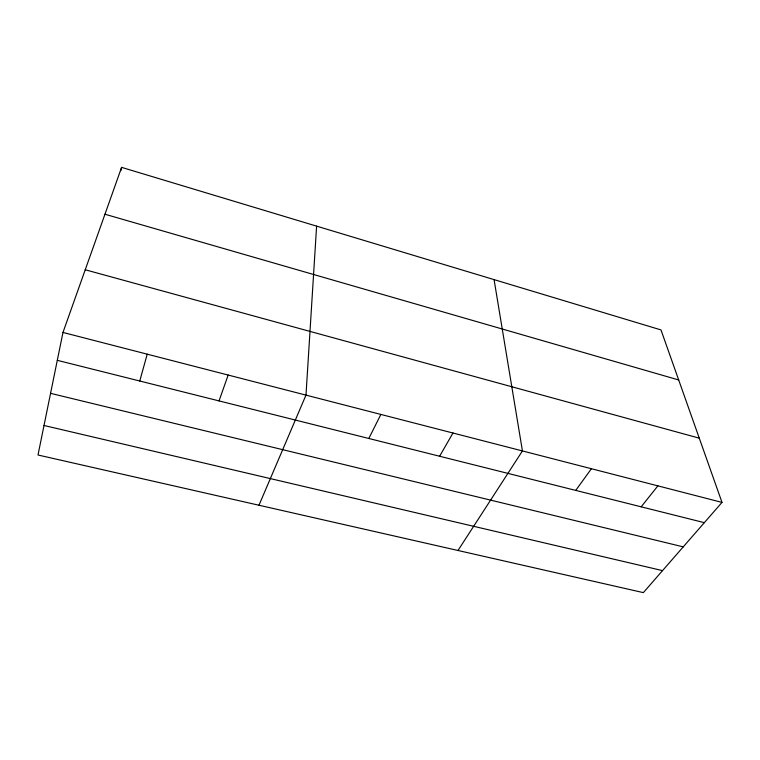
<?xml version="1.0" encoding="UTF-8"?>
<svg xmlns="http://www.w3.org/2000/svg" width="760" height="760" viewBox="0 0 760 760"><rect width="100%" height="100%" fill="white"/><g stroke="black" fill="none" stroke-linecap="round" stroke-linejoin="round"><path stroke-width="1.14" d="M316.606 226.138L305.985 395.115L258.97 505.238M62.976 332.452L38 455.002L643.35 592.629L722 502.398L660.981 329.916L121.6 167.371L62.976 332.452L722 502.398M120.859 170.706L121.6 167.371M139.755 381.007L147.221 354.179M219.041 400.909L228.171 375.05M368.818 438.482L380.865 414.428M439.622 456.247L452.96 433.019M457.985 550.487L522.433 450.936L494.076 279.623M575.747 490.399L591.403 468.72M641.174 506.815L657.885 485.858M44.013 425.486L662.53 570.627M50.568 393.338L683.24 546.867M57.294 360.325L704.33 522.661M85.234 269.762L699.276 438.168M104.956 214.225L678.689 379.971"/></g></svg>
